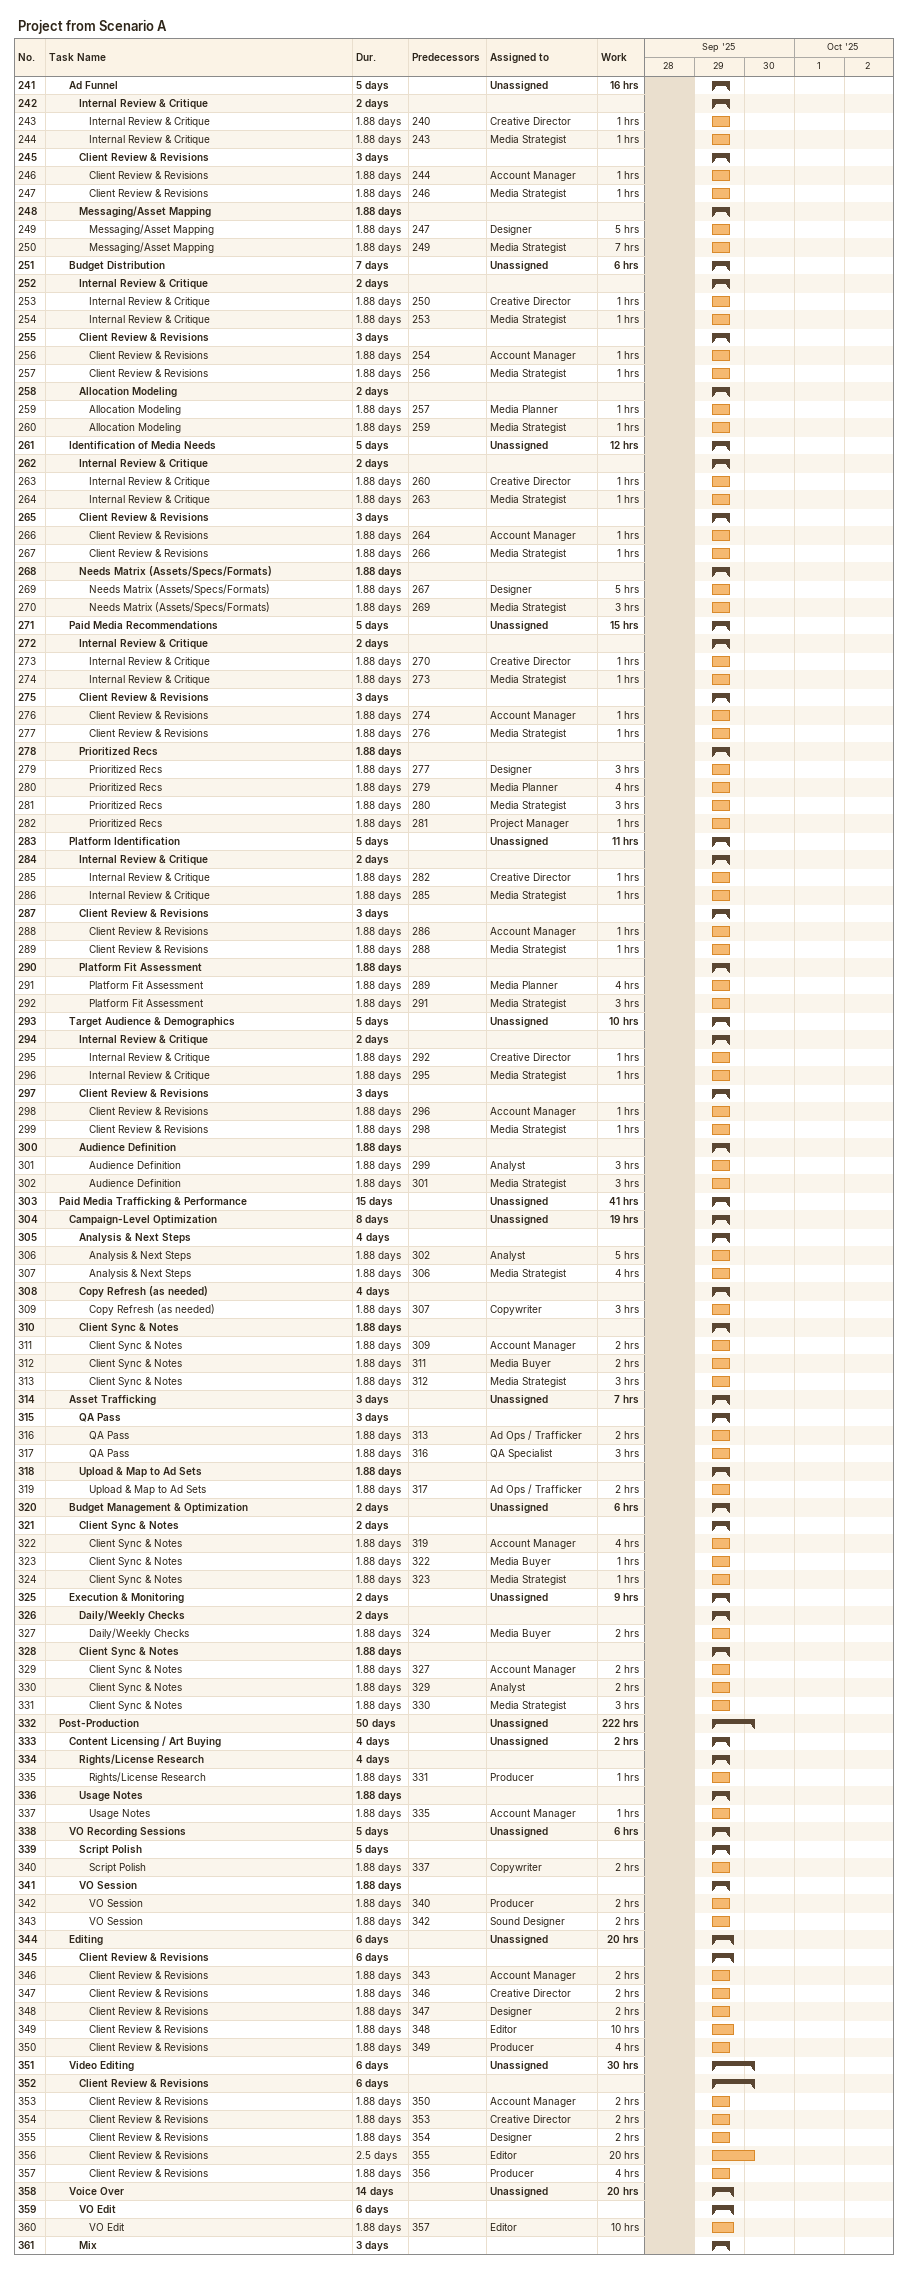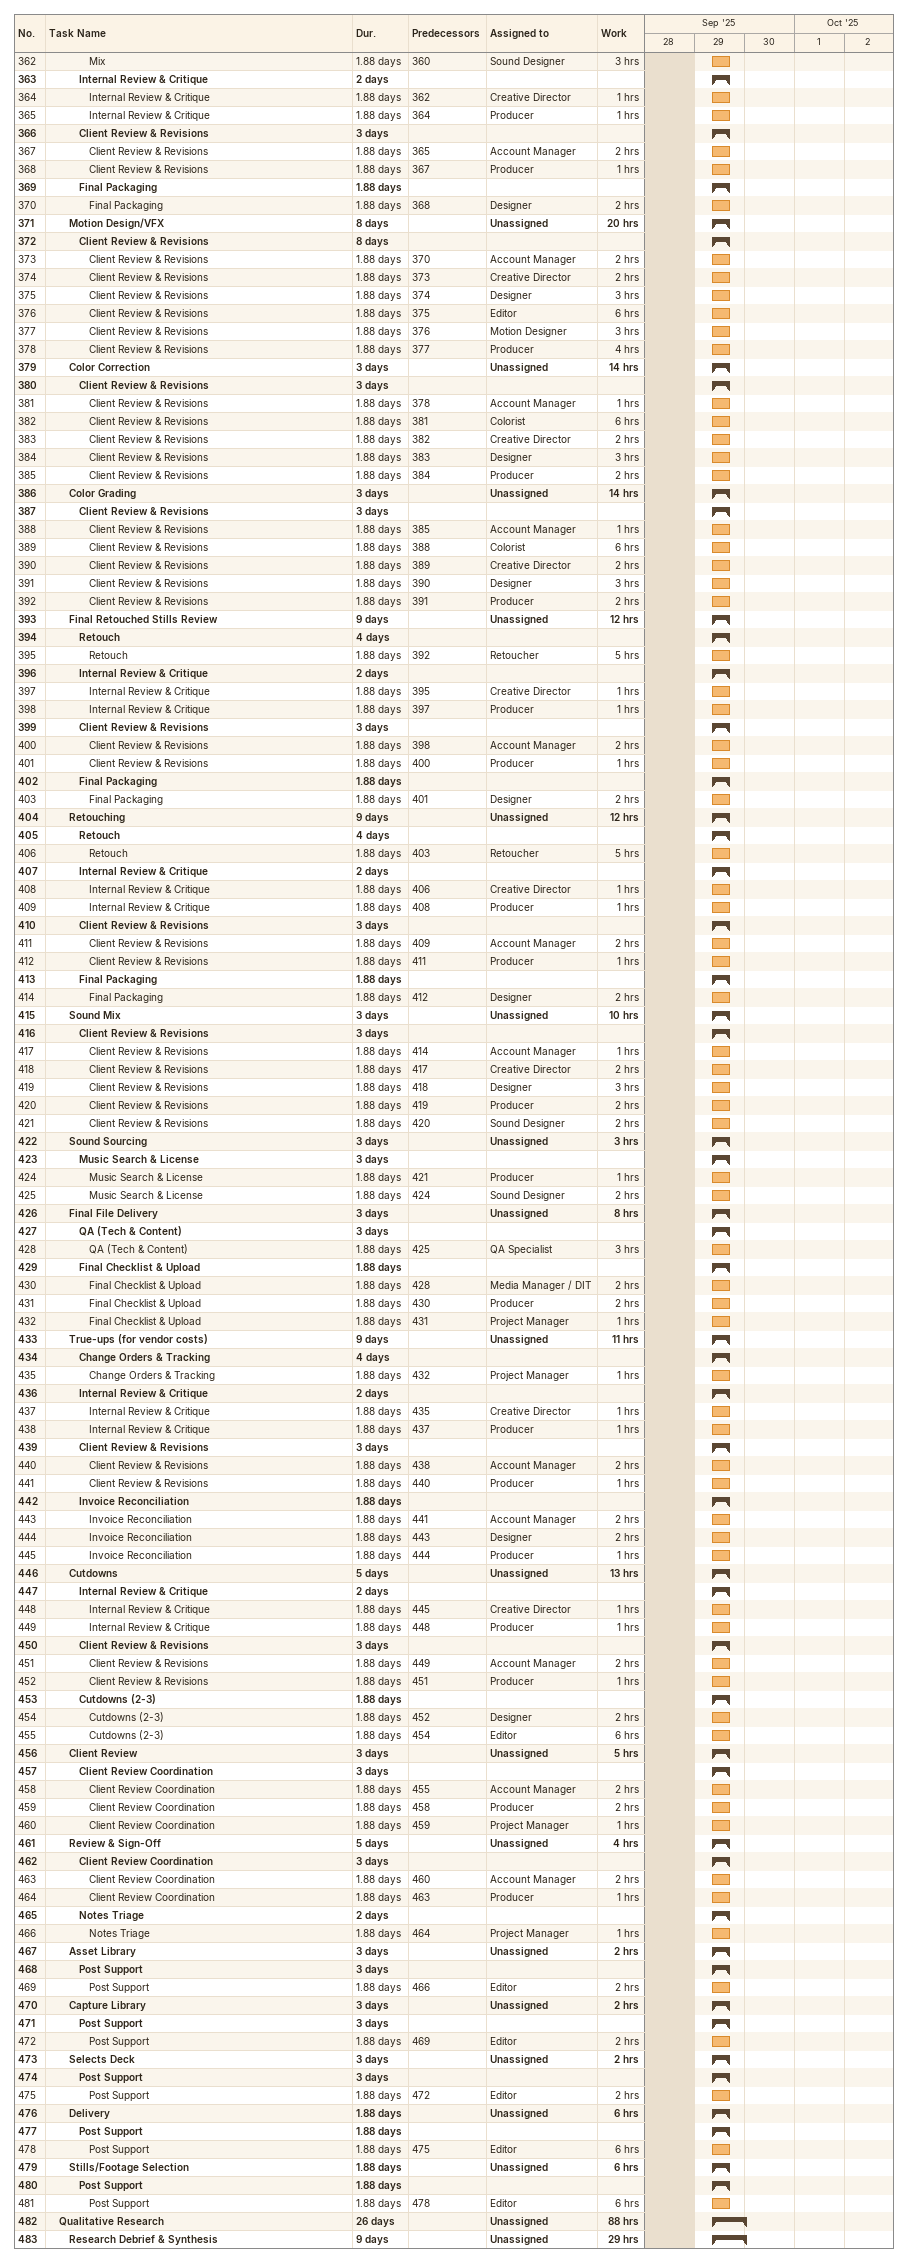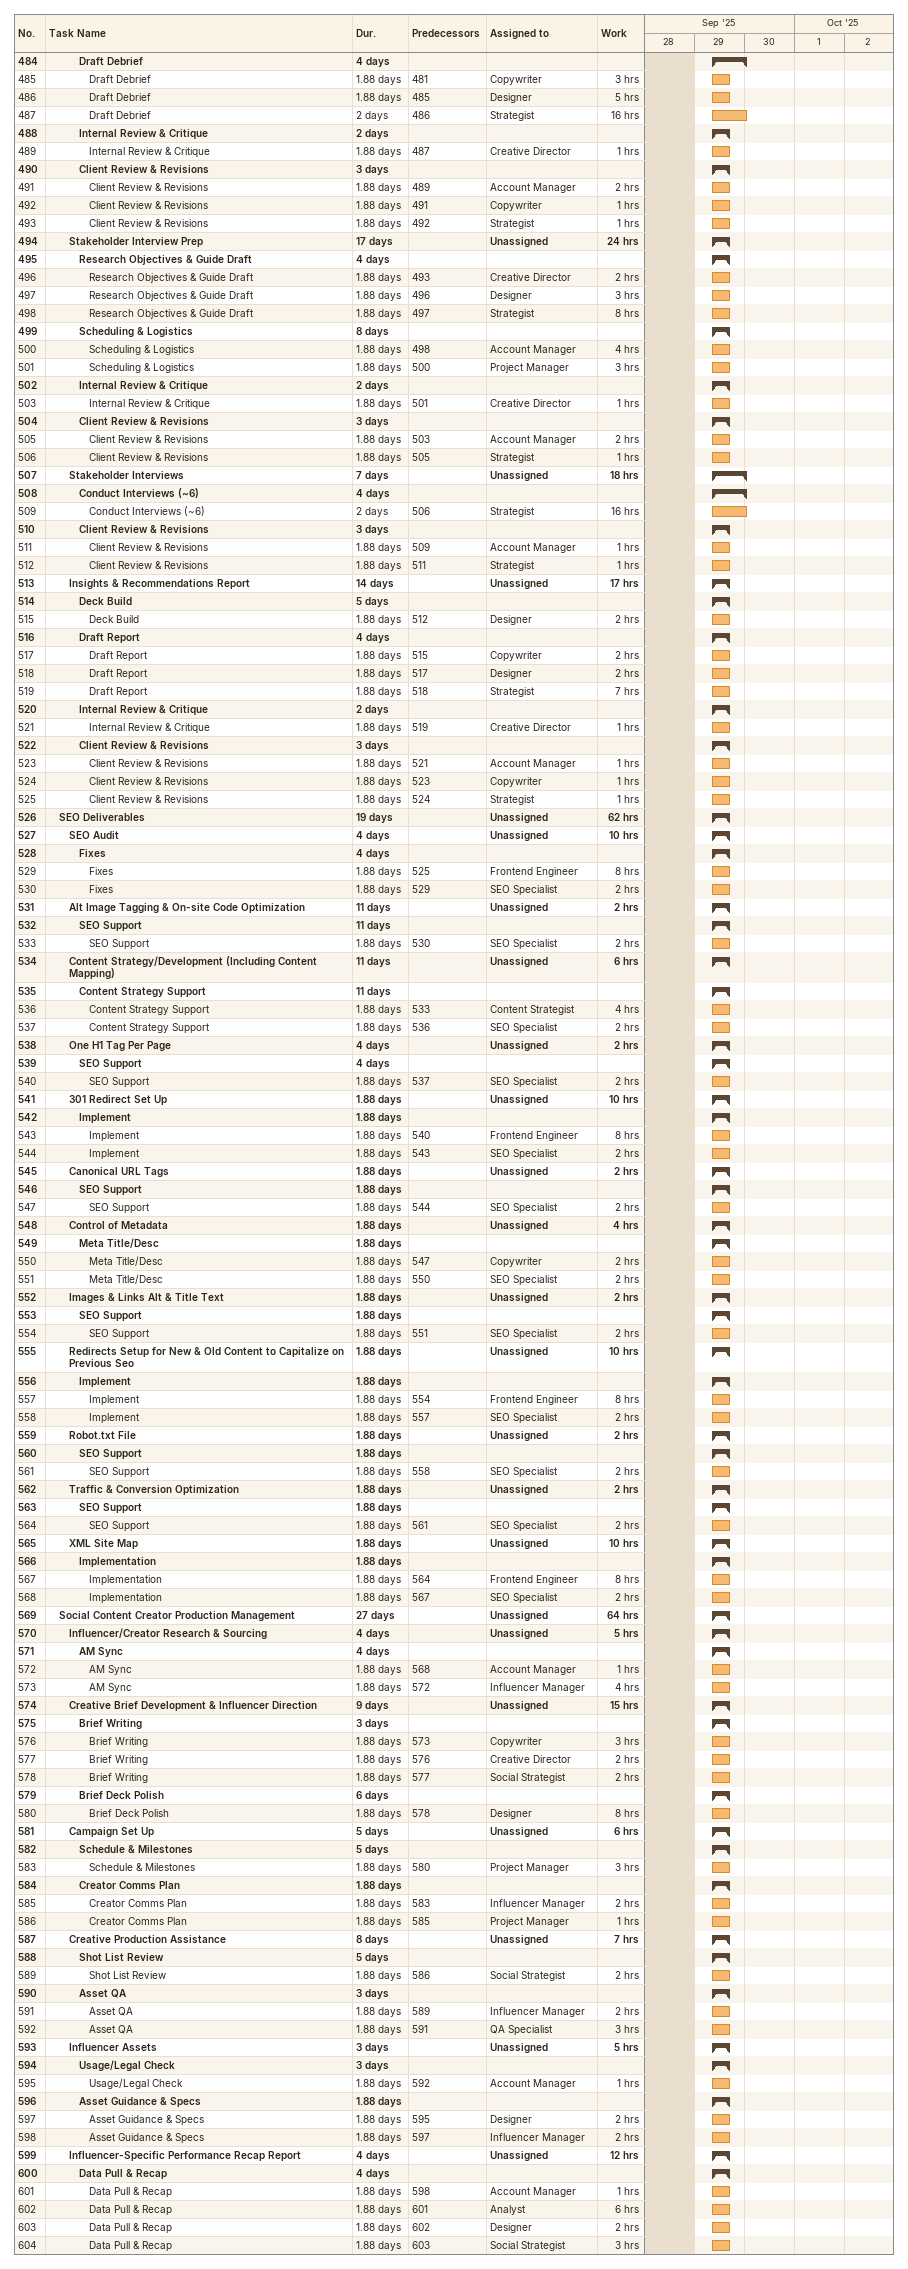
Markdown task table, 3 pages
Project from Scenario A

| ID | Level | Task | Duration | Start | Finish | Predecessors | Resources | Work (h) |
|---|---|---|---|---|---|---|---|---|
| 241 | 3 | **Ad Funnel** | 5d | 2025-09-29 | 2025-09-29 |  | Unassigned | 16 |
| 242 | 4 | **Internal Review & Critique** | 2d | 2025-09-29 | 2025-09-29 |  |  |  |
| 243 | 5 | Internal Review & Critique | 1.88d | 2025-09-29 | 2025-09-29 | 240 | Creative Director | 1 |
| 244 | 5 | Internal Review & Critique | 1.88d | 2025-09-29 | 2025-09-29 | 243 | Media Strategist | 1 |
| 245 | 4 | **Client Review & Revisions** | 3d | 2025-09-29 | 2025-09-29 |  |  |  |
| 246 | 5 | Client Review & Revisions | 1.88d | 2025-09-29 | 2025-09-29 | 244 | Account Manager | 1 |
| 247 | 5 | Client Review & Revisions | 1.88d | 2025-09-29 | 2025-09-29 | 246 | Media Strategist | 1 |
| 248 | 4 | **Messaging/Asset Mapping** | 1.88d | 2025-09-29 | 2025-09-29 |  |  |  |
| 249 | 5 | Messaging/Asset Mapping | 1.88d | 2025-09-29 | 2025-09-29 | 247 | Designer | 5 |
| 250 | 5 | Messaging/Asset Mapping | 1.88d | 2025-09-29 | 2025-09-29 | 249 | Media Strategist | 7 |
| 251 | 3 | **Budget Distribution** | 7d | 2025-09-29 | 2025-09-29 |  | Unassigned | 6 |
| 252 | 4 | **Internal Review & Critique** | 2d | 2025-09-29 | 2025-09-29 |  |  |  |
| 253 | 5 | Internal Review & Critique | 1.88d | 2025-09-29 | 2025-09-29 | 250 | Creative Director | 1 |
| 254 | 5 | Internal Review & Critique | 1.88d | 2025-09-29 | 2025-09-29 | 253 | Media Strategist | 1 |
| 255 | 4 | **Client Review & Revisions** | 3d | 2025-09-29 | 2025-09-29 |  |  |  |
| 256 | 5 | Client Review & Revisions | 1.88d | 2025-09-29 | 2025-09-29 | 254 | Account Manager | 1 |
| 257 | 5 | Client Review & Revisions | 1.88d | 2025-09-29 | 2025-09-29 | 256 | Media Strategist | 1 |
| 258 | 4 | **Allocation Modeling** | 2d | 2025-09-29 | 2025-09-29 |  |  |  |
| 259 | 5 | Allocation Modeling | 1.88d | 2025-09-29 | 2025-09-29 | 257 | Media Planner | 1 |
| 260 | 5 | Allocation Modeling | 1.88d | 2025-09-29 | 2025-09-29 | 259 | Media Strategist | 1 |
| 261 | 3 | **Identification of Media Needs** | 5d | 2025-09-29 | 2025-09-29 |  | Unassigned | 12 |
| 262 | 4 | **Internal Review & Critique** | 2d | 2025-09-29 | 2025-09-29 |  |  |  |
| 263 | 5 | Internal Review & Critique | 1.88d | 2025-09-29 | 2025-09-29 | 260 | Creative Director | 1 |
| 264 | 5 | Internal Review & Critique | 1.88d | 2025-09-29 | 2025-09-29 | 263 | Media Strategist | 1 |
| 265 | 4 | **Client Review & Revisions** | 3d | 2025-09-29 | 2025-09-29 |  |  |  |
| 266 | 5 | Client Review & Revisions | 1.88d | 2025-09-29 | 2025-09-29 | 264 | Account Manager | 1 |
| 267 | 5 | Client Review & Revisions | 1.88d | 2025-09-29 | 2025-09-29 | 266 | Media Strategist | 1 |
| 268 | 4 | **Needs Matrix (Assets/Specs/Formats)** | 1.88d | 2025-09-29 | 2025-09-29 |  |  |  |
| 269 | 5 | Needs Matrix (Assets/Specs/Formats) | 1.88d | 2025-09-29 | 2025-09-29 | 267 | Designer | 5 |
| 270 | 5 | Needs Matrix (Assets/Specs/Formats) | 1.88d | 2025-09-29 | 2025-09-29 | 269 | Media Strategist | 3 |
| 271 | 3 | **Paid Media Recommendations** | 5d | 2025-09-29 | 2025-09-29 |  | Unassigned | 15 |
| 272 | 4 | **Internal Review & Critique** | 2d | 2025-09-29 | 2025-09-29 |  |  |  |
| 273 | 5 | Internal Review & Critique | 1.88d | 2025-09-29 | 2025-09-29 | 270 | Creative Director | 1 |
| 274 | 5 | Internal Review & Critique | 1.88d | 2025-09-29 | 2025-09-29 | 273 | Media Strategist | 1 |
| 275 | 4 | **Client Review & Revisions** | 3d | 2025-09-29 | 2025-09-29 |  |  |  |
| 276 | 5 | Client Review & Revisions | 1.88d | 2025-09-29 | 2025-09-29 | 274 | Account Manager | 1 |
| 277 | 5 | Client Review & Revisions | 1.88d | 2025-09-29 | 2025-09-29 | 276 | Media Strategist | 1 |
| 278 | 4 | **Prioritized Recs** | 1.88d | 2025-09-29 | 2025-09-29 |  |  |  |
| 279 | 5 | Prioritized Recs | 1.88d | 2025-09-29 | 2025-09-29 | 277 | Designer | 3 |
| 280 | 5 | Prioritized Recs | 1.88d | 2025-09-29 | 2025-09-29 | 279 | Media Planner | 4 |
| 281 | 5 | Prioritized Recs | 1.88d | 2025-09-29 | 2025-09-29 | 280 | Media Strategist | 3 |
| 282 | 5 | Prioritized Recs | 1.88d | 2025-09-29 | 2025-09-29 | 281 | Project Manager | 1 |
| 283 | 3 | **Platform Identification** | 5d | 2025-09-29 | 2025-09-29 |  | Unassigned | 11 |
| 284 | 4 | **Internal Review & Critique** | 2d | 2025-09-29 | 2025-09-29 |  |  |  |
| 285 | 5 | Internal Review & Critique | 1.88d | 2025-09-29 | 2025-09-29 | 282 | Creative Director | 1 |
| 286 | 5 | Internal Review & Critique | 1.88d | 2025-09-29 | 2025-09-29 | 285 | Media Strategist | 1 |
| 287 | 4 | **Client Review & Revisions** | 3d | 2025-09-29 | 2025-09-29 |  |  |  |
| 288 | 5 | Client Review & Revisions | 1.88d | 2025-09-29 | 2025-09-29 | 286 | Account Manager | 1 |
| 289 | 5 | Client Review & Revisions | 1.88d | 2025-09-29 | 2025-09-29 | 288 | Media Strategist | 1 |
| 290 | 4 | **Platform Fit Assessment** | 1.88d | 2025-09-29 | 2025-09-29 |  |  |  |
| 291 | 5 | Platform Fit Assessment | 1.88d | 2025-09-29 | 2025-09-29 | 289 | Media Planner | 4 |
| 292 | 5 | Platform Fit Assessment | 1.88d | 2025-09-29 | 2025-09-29 | 291 | Media Strategist | 3 |
| 293 | 3 | **Target Audience & Demographics** | 5d | 2025-09-29 | 2025-09-29 |  | Unassigned | 10 |
| 294 | 4 | **Internal Review & Critique** | 2d | 2025-09-29 | 2025-09-29 |  |  |  |
| 295 | 5 | Internal Review & Critique | 1.88d | 2025-09-29 | 2025-09-29 | 292 | Creative Director | 1 |
| 296 | 5 | Internal Review & Critique | 1.88d | 2025-09-29 | 2025-09-29 | 295 | Media Strategist | 1 |
| 297 | 4 | **Client Review & Revisions** | 3d | 2025-09-29 | 2025-09-29 |  |  |  |
| 298 | 5 | Client Review & Revisions | 1.88d | 2025-09-29 | 2025-09-29 | 296 | Account Manager | 1 |
| 299 | 5 | Client Review & Revisions | 1.88d | 2025-09-29 | 2025-09-29 | 298 | Media Strategist | 1 |
| 300 | 4 | **Audience Definition** | 1.88d | 2025-09-29 | 2025-09-29 |  |  |  |
| 301 | 5 | Audience Definition | 1.88d | 2025-09-29 | 2025-09-29 | 299 | Analyst | 3 |
| 302 | 5 | Audience Definition | 1.88d | 2025-09-29 | 2025-09-29 | 301 | Media Strategist | 3 |
| 303 | 2 | **Paid Media Trafficking & Performance** | 15d | 2025-09-29 | 2025-09-29 |  | Unassigned | 41 |
| 304 | 3 | **Campaign-Level Optimization** | 8d | 2025-09-29 | 2025-09-29 |  | Unassigned | 19 |
| 305 | 4 | **Analysis & Next Steps** | 4d | 2025-09-29 | 2025-09-29 |  |  |  |
| 306 | 5 | Analysis & Next Steps | 1.88d | 2025-09-29 | 2025-09-29 | 302 | Analyst | 5 |
| 307 | 5 | Analysis & Next Steps | 1.88d | 2025-09-29 | 2025-09-29 | 306 | Media Strategist | 4 |
| 308 | 4 | **Copy Refresh (as needed)** | 4d | 2025-09-29 | 2025-09-29 |  |  |  |
| 309 | 5 | Copy Refresh (as needed) | 1.88d | 2025-09-29 | 2025-09-29 | 307 | Copywriter | 3 |
| 310 | 4 | **Client Sync & Notes** | 1.88d | 2025-09-29 | 2025-09-29 |  |  |  |
| 311 | 5 | Client Sync & Notes | 1.88d | 2025-09-29 | 2025-09-29 | 309 | Account Manager | 2 |
| 312 | 5 | Client Sync & Notes | 1.88d | 2025-09-29 | 2025-09-29 | 311 | Media Buyer | 2 |
| 313 | 5 | Client Sync & Notes | 1.88d | 2025-09-29 | 2025-09-29 | 312 | Media Strategist | 3 |
| 314 | 3 | **Asset Trafficking** | 3d | 2025-09-29 | 2025-09-29 |  | Unassigned | 7 |
| 315 | 4 | **QA Pass** | 3d | 2025-09-29 | 2025-09-29 |  |  |  |
| 316 | 5 | QA Pass | 1.88d | 2025-09-29 | 2025-09-29 | 313 | Ad Ops / Trafficker | 2 |
| 317 | 5 | QA Pass | 1.88d | 2025-09-29 | 2025-09-29 | 316 | QA Specialist | 3 |
| 318 | 4 | **Upload & Map to Ad Sets** | 1.88d | 2025-09-29 | 2025-09-29 |  |  |  |
| 319 | 5 | Upload & Map to Ad Sets | 1.88d | 2025-09-29 | 2025-09-29 | 317 | Ad Ops / Trafficker | 2 |
| 320 | 3 | **Budget Management & Optimization** | 2d | 2025-09-29 | 2025-09-29 |  | Unassigned | 6 |
| 321 | 4 | **Client Sync & Notes** | 2d | 2025-09-29 | 2025-09-29 |  |  |  |
| 322 | 5 | Client Sync & Notes | 1.88d | 2025-09-29 | 2025-09-29 | 319 | Account Manager | 4 |
| 323 | 5 | Client Sync & Notes | 1.88d | 2025-09-29 | 2025-09-29 | 322 | Media Buyer | 1 |
| 324 | 5 | Client Sync & Notes | 1.88d | 2025-09-29 | 2025-09-29 | 323 | Media Strategist | 1 |
| 325 | 3 | **Execution & Monitoring** | 2d | 2025-09-29 | 2025-09-29 |  | Unassigned | 9 |
| 326 | 4 | **Daily/Weekly Checks** | 2d | 2025-09-29 | 2025-09-29 |  |  |  |
| 327 | 5 | Daily/Weekly Checks | 1.88d | 2025-09-29 | 2025-09-29 | 324 | Media Buyer | 2 |
| 328 | 4 | **Client Sync & Notes** | 1.88d | 2025-09-29 | 2025-09-29 |  |  |  |
| 329 | 5 | Client Sync & Notes | 1.88d | 2025-09-29 | 2025-09-29 | 327 | Account Manager | 2 |
| 330 | 5 | Client Sync & Notes | 1.88d | 2025-09-29 | 2025-09-29 | 329 | Analyst | 2 |
| 331 | 5 | Client Sync & Notes | 1.88d | 2025-09-29 | 2025-09-29 | 330 | Media Strategist | 3 |
| 332 | 2 | **Post-Production** | 50d | 2025-09-29 | 2025-09-30 |  | Unassigned | 222 |
| 333 | 3 | **Content Licensing / Art Buying** | 4d | 2025-09-29 | 2025-09-29 |  | Unassigned | 2 |
| 334 | 4 | **Rights/License Research** | 4d | 2025-09-29 | 2025-09-29 |  |  |  |
| 335 | 5 | Rights/License Research | 1.88d | 2025-09-29 | 2025-09-29 | 331 | Producer | 1 |
| 336 | 4 | **Usage Notes** | 1.88d | 2025-09-29 | 2025-09-29 |  |  |  |
| 337 | 5 | Usage Notes | 1.88d | 2025-09-29 | 2025-09-29 | 335 | Account Manager | 1 |
| 338 | 3 | **VO Recording Sessions** | 5d | 2025-09-29 | 2025-09-29 |  | Unassigned | 6 |
| 339 | 4 | **Script Polish** | 5d | 2025-09-29 | 2025-09-29 |  |  |  |
| 340 | 5 | Script Polish | 1.88d | 2025-09-29 | 2025-09-29 | 337 | Copywriter | 2 |
| 341 | 4 | **VO Session** | 1.88d | 2025-09-29 | 2025-09-29 |  |  |  |
| 342 | 5 | VO Session | 1.88d | 2025-09-29 | 2025-09-29 | 340 | Producer | 2 |
| 343 | 5 | VO Session | 1.88d | 2025-09-29 | 2025-09-29 | 342 | Sound Designer | 2 |
| 344 | 3 | **Editing** | 6d | 2025-09-29 | 2025-09-29 |  | Unassigned | 20 |
| 345 | 4 | **Client Review & Revisions** | 6d | 2025-09-29 | 2025-09-29 |  |  |  |
| 346 | 5 | Client Review & Revisions | 1.88d | 2025-09-29 | 2025-09-29 | 343 | Account Manager | 2 |
| 347 | 5 | Client Review & Revisions | 1.88d | 2025-09-29 | 2025-09-29 | 346 | Creative Director | 2 |
| 348 | 5 | Client Review & Revisions | 1.88d | 2025-09-29 | 2025-09-29 | 347 | Designer | 2 |
| 349 | 5 | Client Review & Revisions | 1.88d | 2025-09-29 | 2025-09-29 | 348 | Editor | 10 |
| 350 | 5 | Client Review & Revisions | 1.88d | 2025-09-29 | 2025-09-29 | 349 | Producer | 4 |
| 351 | 3 | **Video Editing** | 6d | 2025-09-29 | 2025-09-30 |  | Unassigned | 30 |
| 352 | 4 | **Client Review & Revisions** | 6d | 2025-09-29 | 2025-09-30 |  |  |  |
| 353 | 5 | Client Review & Revisions | 1.88d | 2025-09-29 | 2025-09-29 | 350 | Account Manager | 2 |
| 354 | 5 | Client Review & Revisions | 1.88d | 2025-09-29 | 2025-09-29 | 353 | Creative Director | 2 |
| 355 | 5 | Client Review & Revisions | 1.88d | 2025-09-29 | 2025-09-29 | 354 | Designer | 2 |
| 356 | 5 | Client Review & Revisions | 2.5d | 2025-09-29 | 2025-09-30 | 355 | Editor | 20 |
| 357 | 5 | Client Review & Revisions | 1.88d | 2025-09-29 | 2025-09-29 | 356 | Producer | 4 |
| 358 | 3 | **Voice Over** | 14d | 2025-09-29 | 2025-09-29 |  | Unassigned | 20 |
| 359 | 4 | **VO Edit** | 6d | 2025-09-29 | 2025-09-29 |  |  |  |
| 360 | 5 | VO Edit | 1.88d | 2025-09-29 | 2025-09-29 | 357 | Editor | 10 |
| 361 | 4 | **Mix** | 3d | 2025-09-29 | 2025-09-29 |  |  |  |
| 362 | 5 | Mix | 1.88d | 2025-09-29 | 2025-09-29 | 360 | Sound Designer | 3 |
| 363 | 4 | **Internal Review & Critique** | 2d | 2025-09-29 | 2025-09-29 |  |  |  |
| 364 | 5 | Internal Review & Critique | 1.88d | 2025-09-29 | 2025-09-29 | 362 | Creative Director | 1 |
| 365 | 5 | Internal Review & Critique | 1.88d | 2025-09-29 | 2025-09-29 | 364 | Producer | 1 |
| 366 | 4 | **Client Review & Revisions** | 3d | 2025-09-29 | 2025-09-29 |  |  |  |
| 367 | 5 | Client Review & Revisions | 1.88d | 2025-09-29 | 2025-09-29 | 365 | Account Manager | 2 |
| 368 | 5 | Client Review & Revisions | 1.88d | 2025-09-29 | 2025-09-29 | 367 | Producer | 1 |
| 369 | 4 | **Final Packaging** | 1.88d | 2025-09-29 | 2025-09-29 |  |  |  |
| 370 | 5 | Final Packaging | 1.88d | 2025-09-29 | 2025-09-29 | 368 | Designer | 2 |
| 371 | 3 | **Motion Design/VFX** | 8d | 2025-09-29 | 2025-09-29 |  | Unassigned | 20 |
| 372 | 4 | **Client Review & Revisions** | 8d | 2025-09-29 | 2025-09-29 |  |  |  |
| 373 | 5 | Client Review & Revisions | 1.88d | 2025-09-29 | 2025-09-29 | 370 | Account Manager | 2 |
| 374 | 5 | Client Review & Revisions | 1.88d | 2025-09-29 | 2025-09-29 | 373 | Creative Director | 2 |
| 375 | 5 | Client Review & Revisions | 1.88d | 2025-09-29 | 2025-09-29 | 374 | Designer | 3 |
| 376 | 5 | Client Review & Revisions | 1.88d | 2025-09-29 | 2025-09-29 | 375 | Editor | 6 |
| 377 | 5 | Client Review & Revisions | 1.88d | 2025-09-29 | 2025-09-29 | 376 | Motion Designer | 3 |
| 378 | 5 | Client Review & Revisions | 1.88d | 2025-09-29 | 2025-09-29 | 377 | Producer | 4 |
| 379 | 3 | **Color Correction** | 3d | 2025-09-29 | 2025-09-29 |  | Unassigned | 14 |
| 380 | 4 | **Client Review & Revisions** | 3d | 2025-09-29 | 2025-09-29 |  |  |  |
| 381 | 5 | Client Review & Revisions | 1.88d | 2025-09-29 | 2025-09-29 | 378 | Account Manager | 1 |
| 382 | 5 | Client Review & Revisions | 1.88d | 2025-09-29 | 2025-09-29 | 381 | Colorist | 6 |
| 383 | 5 | Client Review & Revisions | 1.88d | 2025-09-29 | 2025-09-29 | 382 | Creative Director | 2 |
| 384 | 5 | Client Review & Revisions | 1.88d | 2025-09-29 | 2025-09-29 | 383 | Designer | 3 |
| 385 | 5 | Client Review & Revisions | 1.88d | 2025-09-29 | 2025-09-29 | 384 | Producer | 2 |
| 386 | 3 | **Color Grading** | 3d | 2025-09-29 | 2025-09-29 |  | Unassigned | 14 |
| 387 | 4 | **Client Review & Revisions** | 3d | 2025-09-29 | 2025-09-29 |  |  |  |
| 388 | 5 | Client Review & Revisions | 1.88d | 2025-09-29 | 2025-09-29 | 385 | Account Manager | 1 |
| 389 | 5 | Client Review & Revisions | 1.88d | 2025-09-29 | 2025-09-29 | 388 | Colorist | 6 |
| 390 | 5 | Client Review & Revisions | 1.88d | 2025-09-29 | 2025-09-29 | 389 | Creative Director | 2 |
| 391 | 5 | Client Review & Revisions | 1.88d | 2025-09-29 | 2025-09-29 | 390 | Designer | 3 |
| 392 | 5 | Client Review & Revisions | 1.88d | 2025-09-29 | 2025-09-29 | 391 | Producer | 2 |
| 393 | 3 | **Final Retouched Stills Review** | 9d | 2025-09-29 | 2025-09-29 |  | Unassigned | 12 |
| 394 | 4 | **Retouch** | 4d | 2025-09-29 | 2025-09-29 |  |  |  |
| 395 | 5 | Retouch | 1.88d | 2025-09-29 | 2025-09-29 | 392 | Retoucher | 5 |
| 396 | 4 | **Internal Review & Critique** | 2d | 2025-09-29 | 2025-09-29 |  |  |  |
| 397 | 5 | Internal Review & Critique | 1.88d | 2025-09-29 | 2025-09-29 | 395 | Creative Director | 1 |
| 398 | 5 | Internal Review & Critique | 1.88d | 2025-09-29 | 2025-09-29 | 397 | Producer | 1 |
| 399 | 4 | **Client Review & Revisions** | 3d | 2025-09-29 | 2025-09-29 |  |  |  |
| 400 | 5 | Client Review & Revisions | 1.88d | 2025-09-29 | 2025-09-29 | 398 | Account Manager | 2 |
| 401 | 5 | Client Review & Revisions | 1.88d | 2025-09-29 | 2025-09-29 | 400 | Producer | 1 |
| 402 | 4 | **Final Packaging** | 1.88d | 2025-09-29 | 2025-09-29 |  |  |  |
| 403 | 5 | Final Packaging | 1.88d | 2025-09-29 | 2025-09-29 | 401 | Designer | 2 |
| 404 | 3 | **Retouching** | 9d | 2025-09-29 | 2025-09-29 |  | Unassigned | 12 |
| 405 | 4 | **Retouch** | 4d | 2025-09-29 | 2025-09-29 |  |  |  |
| 406 | 5 | Retouch | 1.88d | 2025-09-29 | 2025-09-29 | 403 | Retoucher | 5 |
| 407 | 4 | **Internal Review & Critique** | 2d | 2025-09-29 | 2025-09-29 |  |  |  |
| 408 | 5 | Internal Review & Critique | 1.88d | 2025-09-29 | 2025-09-29 | 406 | Creative Director | 1 |
| 409 | 5 | Internal Review & Critique | 1.88d | 2025-09-29 | 2025-09-29 | 408 | Producer | 1 |
| 410 | 4 | **Client Review & Revisions** | 3d | 2025-09-29 | 2025-09-29 |  |  |  |
| 411 | 5 | Client Review & Revisions | 1.88d | 2025-09-29 | 2025-09-29 | 409 | Account Manager | 2 |
| 412 | 5 | Client Review & Revisions | 1.88d | 2025-09-29 | 2025-09-29 | 411 | Producer | 1 |
| 413 | 4 | **Final Packaging** | 1.88d | 2025-09-29 | 2025-09-29 |  |  |  |
| 414 | 5 | Final Packaging | 1.88d | 2025-09-29 | 2025-09-29 | 412 | Designer | 2 |
| 415 | 3 | **Sound Mix** | 3d | 2025-09-29 | 2025-09-29 |  | Unassigned | 10 |
| 416 | 4 | **Client Review & Revisions** | 3d | 2025-09-29 | 2025-09-29 |  |  |  |
| 417 | 5 | Client Review & Revisions | 1.88d | 2025-09-29 | 2025-09-29 | 414 | Account Manager | 1 |
| 418 | 5 | Client Review & Revisions | 1.88d | 2025-09-29 | 2025-09-29 | 417 | Creative Director | 2 |
| 419 | 5 | Client Review & Revisions | 1.88d | 2025-09-29 | 2025-09-29 | 418 | Designer | 3 |
| 420 | 5 | Client Review & Revisions | 1.88d | 2025-09-29 | 2025-09-29 | 419 | Producer | 2 |
| 421 | 5 | Client Review & Revisions | 1.88d | 2025-09-29 | 2025-09-29 | 420 | Sound Designer | 2 |
| 422 | 3 | **Sound Sourcing** | 3d | 2025-09-29 | 2025-09-29 |  | Unassigned | 3 |
| 423 | 4 | **Music Search & License** | 3d | 2025-09-29 | 2025-09-29 |  |  |  |
| 424 | 5 | Music Search & License | 1.88d | 2025-09-29 | 2025-09-29 | 421 | Producer | 1 |
| 425 | 5 | Music Search & License | 1.88d | 2025-09-29 | 2025-09-29 | 424 | Sound Designer | 2 |
| 426 | 3 | **Final File Delivery** | 3d | 2025-09-29 | 2025-09-29 |  | Unassigned | 8 |
| 427 | 4 | **QA (Tech & Content)** | 3d | 2025-09-29 | 2025-09-29 |  |  |  |
| 428 | 5 | QA (Tech & Content) | 1.88d | 2025-09-29 | 2025-09-29 | 425 | QA Specialist | 3 |
| 429 | 4 | **Final Checklist & Upload** | 1.88d | 2025-09-29 | 2025-09-29 |  |  |  |
| 430 | 5 | Final Checklist & Upload | 1.88d | 2025-09-29 | 2025-09-29 | 428 | Media Manager / DIT | 2 |
| 431 | 5 | Final Checklist & Upload | 1.88d | 2025-09-29 | 2025-09-29 | 430 | Producer | 2 |
| 432 | 5 | Final Checklist & Upload | 1.88d | 2025-09-29 | 2025-09-29 | 431 | Project Manager | 1 |
| 433 | 3 | **True-ups (for vendor costs)** | 9d | 2025-09-29 | 2025-09-29 |  | Unassigned | 11 |
| 434 | 4 | **Change Orders & Tracking** | 4d | 2025-09-29 | 2025-09-29 |  |  |  |
| 435 | 5 | Change Orders & Tracking | 1.88d | 2025-09-29 | 2025-09-29 | 432 | Project Manager | 1 |
| 436 | 4 | **Internal Review & Critique** | 2d | 2025-09-29 | 2025-09-29 |  |  |  |
| 437 | 5 | Internal Review & Critique | 1.88d | 2025-09-29 | 2025-09-29 | 435 | Creative Director | 1 |
| 438 | 5 | Internal Review & Critique | 1.88d | 2025-09-29 | 2025-09-29 | 437 | Producer | 1 |
| 439 | 4 | **Client Review & Revisions** | 3d | 2025-09-29 | 2025-09-29 |  |  |  |
| 440 | 5 | Client Review & Revisions | 1.88d | 2025-09-29 | 2025-09-29 | 438 | Account Manager | 2 |
| 441 | 5 | Client Review & Revisions | 1.88d | 2025-09-29 | 2025-09-29 | 440 | Producer | 1 |
| 442 | 4 | **Invoice Reconciliation** | 1.88d | 2025-09-29 | 2025-09-29 |  |  |  |
| 443 | 5 | Invoice Reconciliation | 1.88d | 2025-09-29 | 2025-09-29 | 441 | Account Manager | 2 |
| 444 | 5 | Invoice Reconciliation | 1.88d | 2025-09-29 | 2025-09-29 | 443 | Designer | 2 |
| 445 | 5 | Invoice Reconciliation | 1.88d | 2025-09-29 | 2025-09-29 | 444 | Producer | 1 |
| 446 | 3 | **Cutdowns** | 5d | 2025-09-29 | 2025-09-29 |  | Unassigned | 13 |
| 447 | 4 | **Internal Review & Critique** | 2d | 2025-09-29 | 2025-09-29 |  |  |  |
| 448 | 5 | Internal Review & Critique | 1.88d | 2025-09-29 | 2025-09-29 | 445 | Creative Director | 1 |
| 449 | 5 | Internal Review & Critique | 1.88d | 2025-09-29 | 2025-09-29 | 448 | Producer | 1 |
| 450 | 4 | **Client Review & Revisions** | 3d | 2025-09-29 | 2025-09-29 |  |  |  |
| 451 | 5 | Client Review & Revisions | 1.88d | 2025-09-29 | 2025-09-29 | 449 | Account Manager | 2 |
| 452 | 5 | Client Review & Revisions | 1.88d | 2025-09-29 | 2025-09-29 | 451 | Producer | 1 |
| 453 | 4 | **Cutdowns (2-3)** | 1.88d | 2025-09-29 | 2025-09-29 |  |  |  |
| 454 | 5 | Cutdowns (2-3) | 1.88d | 2025-09-29 | 2025-09-29 | 452 | Designer | 2 |
| 455 | 5 | Cutdowns (2-3) | 1.88d | 2025-09-29 | 2025-09-29 | 454 | Editor | 6 |
| 456 | 3 | **Client Review** | 3d | 2025-09-29 | 2025-09-29 |  | Unassigned | 5 |
| 457 | 4 | **Client Review Coordination** | 3d | 2025-09-29 | 2025-09-29 |  |  |  |
| 458 | 5 | Client Review Coordination | 1.88d | 2025-09-29 | 2025-09-29 | 455 | Account Manager | 2 |
| 459 | 5 | Client Review Coordination | 1.88d | 2025-09-29 | 2025-09-29 | 458 | Producer | 2 |
| 460 | 5 | Client Review Coordination | 1.88d | 2025-09-29 | 2025-09-29 | 459 | Project Manager | 1 |
| 461 | 3 | **Review & Sign-Off** | 5d | 2025-09-29 | 2025-09-29 |  | Unassigned | 4 |
| 462 | 4 | **Client Review Coordination** | 3d | 2025-09-29 | 2025-09-29 |  |  |  |
| 463 | 5 | Client Review Coordination | 1.88d | 2025-09-29 | 2025-09-29 | 460 | Account Manager | 2 |
| 464 | 5 | Client Review Coordination | 1.88d | 2025-09-29 | 2025-09-29 | 463 | Producer | 1 |
| 465 | 4 | **Notes Triage** | 2d | 2025-09-29 | 2025-09-29 |  |  |  |
| 466 | 5 | Notes Triage | 1.88d | 2025-09-29 | 2025-09-29 | 464 | Project Manager | 1 |
| 467 | 3 | **Asset Library** | 3d | 2025-09-29 | 2025-09-29 |  | Unassigned | 2 |
| 468 | 4 | **Post Support** | 3d | 2025-09-29 | 2025-09-29 |  |  |  |
| 469 | 5 | Post Support | 1.88d | 2025-09-29 | 2025-09-29 | 466 | Editor | 2 |
| 470 | 3 | **Capture Library** | 3d | 2025-09-29 | 2025-09-29 |  | Unassigned | 2 |
| 471 | 4 | **Post Support** | 3d | 2025-09-29 | 2025-09-29 |  |  |  |
| 472 | 5 | Post Support | 1.88d | 2025-09-29 | 2025-09-29 | 469 | Editor | 2 |
| 473 | 3 | **Selects Deck** | 3d | 2025-09-29 | 2025-09-29 |  | Unassigned | 2 |
| 474 | 4 | **Post Support** | 3d | 2025-09-29 | 2025-09-29 |  |  |  |
| 475 | 5 | Post Support | 1.88d | 2025-09-29 | 2025-09-29 | 472 | Editor | 2 |
| 476 | 3 | **Delivery** | 1.88d | 2025-09-29 | 2025-09-29 |  | Unassigned | 6 |
| 477 | 4 | **Post Support** | 1.88d | 2025-09-29 | 2025-09-29 |  |  |  |
| 478 | 5 | Post Support | 1.88d | 2025-09-29 | 2025-09-29 | 475 | Editor | 6 |
| 479 | 3 | **Stills/Footage Selection** | 1.88d | 2025-09-29 | 2025-09-29 |  | Unassigned | 6 |
| 480 | 4 | **Post Support** | 1.88d | 2025-09-29 | 2025-09-29 |  |  |  |
| 481 | 5 | Post Support | 1.88d | 2025-09-29 | 2025-09-29 | 478 | Editor | 6 |
| 482 | 2 | **Qualitative Research** | 26d | 2025-09-29 | 2025-09-30 |  | Unassigned | 88 |
| 483 | 3 | **Research Debrief & Synthesis** | 9d | 2025-09-29 | 2025-09-30 |  | Unassigned | 29 |
| 484 | 4 | **Draft Debrief** | 4d | 2025-09-29 | 2025-09-30 |  |  |  |
| 485 | 5 | Draft Debrief | 1.88d | 2025-09-29 | 2025-09-29 | 481 | Copywriter | 3 |
| 486 | 5 | Draft Debrief | 1.88d | 2025-09-29 | 2025-09-29 | 485 | Designer | 5 |
| 487 | 5 | Draft Debrief | 2d | 2025-09-29 | 2025-09-30 | 486 | Strategist | 16 |
| 488 | 4 | **Internal Review & Critique** | 2d | 2025-09-29 | 2025-09-29 |  |  |  |
| 489 | 5 | Internal Review & Critique | 1.88d | 2025-09-29 | 2025-09-29 | 487 | Creative Director | 1 |
| 490 | 4 | **Client Review & Revisions** | 3d | 2025-09-29 | 2025-09-29 |  |  |  |
| 491 | 5 | Client Review & Revisions | 1.88d | 2025-09-29 | 2025-09-29 | 489 | Account Manager | 2 |
| 492 | 5 | Client Review & Revisions | 1.88d | 2025-09-29 | 2025-09-29 | 491 | Copywriter | 1 |
| 493 | 5 | Client Review & Revisions | 1.88d | 2025-09-29 | 2025-09-29 | 492 | Strategist | 1 |
| 494 | 3 | **Stakeholder Interview Prep** | 17d | 2025-09-29 | 2025-09-29 |  | Unassigned | 24 |
| 495 | 4 | **Research Objectives & Guide Draft** | 4d | 2025-09-29 | 2025-09-29 |  |  |  |
| 496 | 5 | Research Objectives & Guide Draft | 1.88d | 2025-09-29 | 2025-09-29 | 493 | Creative Director | 2 |
| 497 | 5 | Research Objectives & Guide Draft | 1.88d | 2025-09-29 | 2025-09-29 | 496 | Designer | 3 |
| 498 | 5 | Research Objectives & Guide Draft | 1.88d | 2025-09-29 | 2025-09-29 | 497 | Strategist | 8 |
| 499 | 4 | **Scheduling & Logistics** | 8d | 2025-09-29 | 2025-09-29 |  |  |  |
| 500 | 5 | Scheduling & Logistics | 1.88d | 2025-09-29 | 2025-09-29 | 498 | Account Manager | 4 |
| 501 | 5 | Scheduling & Logistics | 1.88d | 2025-09-29 | 2025-09-29 | 500 | Project Manager | 3 |
| 502 | 4 | **Internal Review & Critique** | 2d | 2025-09-29 | 2025-09-29 |  |  |  |
| 503 | 5 | Internal Review & Critique | 1.88d | 2025-09-29 | 2025-09-29 | 501 | Creative Director | 1 |
| 504 | 4 | **Client Review & Revisions** | 3d | 2025-09-29 | 2025-09-29 |  |  |  |
| 505 | 5 | Client Review & Revisions | 1.88d | 2025-09-29 | 2025-09-29 | 503 | Account Manager | 2 |
| 506 | 5 | Client Review & Revisions | 1.88d | 2025-09-29 | 2025-09-29 | 505 | Strategist | 1 |
| 507 | 3 | **Stakeholder Interviews** | 7d | 2025-09-29 | 2025-09-30 |  | Unassigned | 18 |
| 508 | 4 | **Conduct Interviews (~6)** | 4d | 2025-09-29 | 2025-09-30 |  |  |  |
| 509 | 5 | Conduct Interviews (~6) | 2d | 2025-09-29 | 2025-09-30 | 506 | Strategist | 16 |
| 510 | 4 | **Client Review & Revisions** | 3d | 2025-09-29 | 2025-09-29 |  |  |  |
| 511 | 5 | Client Review & Revisions | 1.88d | 2025-09-29 | 2025-09-29 | 509 | Account Manager | 1 |
| 512 | 5 | Client Review & Revisions | 1.88d | 2025-09-29 | 2025-09-29 | 511 | Strategist | 1 |
| 513 | 3 | **Insights & Recommendations Report** | 14d | 2025-09-29 | 2025-09-29 |  | Unassigned | 17 |
| 514 | 4 | **Deck Build** | 5d | 2025-09-29 | 2025-09-29 |  |  |  |
| 515 | 5 | Deck Build | 1.88d | 2025-09-29 | 2025-09-29 | 512 | Designer | 2 |
| 516 | 4 | **Draft Report** | 4d | 2025-09-29 | 2025-09-29 |  |  |  |
| 517 | 5 | Draft Report | 1.88d | 2025-09-29 | 2025-09-29 | 515 | Copywriter | 2 |
| 518 | 5 | Draft Report | 1.88d | 2025-09-29 | 2025-09-29 | 517 | Designer | 2 |
| 519 | 5 | Draft Report | 1.88d | 2025-09-29 | 2025-09-29 | 518 | Strategist | 7 |
| 520 | 4 | **Internal Review & Critique** | 2d | 2025-09-29 | 2025-09-29 |  |  |  |
| 521 | 5 | Internal Review & Critique | 1.88d | 2025-09-29 | 2025-09-29 | 519 | Creative Director | 1 |
| 522 | 4 | **Client Review & Revisions** | 3d | 2025-09-29 | 2025-09-29 |  |  |  |
| 523 | 5 | Client Review & Revisions | 1.88d | 2025-09-29 | 2025-09-29 | 521 | Account Manager | 1 |
| 524 | 5 | Client Review & Revisions | 1.88d | 2025-09-29 | 2025-09-29 | 523 | Copywriter | 1 |
| 525 | 5 | Client Review & Revisions | 1.88d | 2025-09-29 | 2025-09-29 | 524 | Strategist | 1 |
| 526 | 2 | **SEO Deliverables** | 19d | 2025-09-29 | 2025-09-29 |  | Unassigned | 62 |
| 527 | 3 | **SEO Audit** | 4d | 2025-09-29 | 2025-09-29 |  | Unassigned | 10 |
| 528 | 4 | **Fixes** | 4d | 2025-09-29 | 2025-09-29 |  |  |  |
| 529 | 5 | Fixes | 1.88d | 2025-09-29 | 2025-09-29 | 525 | Frontend Engineer | 8 |
| 530 | 5 | Fixes | 1.88d | 2025-09-29 | 2025-09-29 | 529 | SEO Specialist | 2 |
| 531 | 3 | **Alt Image Tagging & On-site Code Optimization** | 11d | 2025-09-29 | 2025-09-29 |  | Unassigned | 2 |
| 532 | 4 | **SEO Support** | 11d | 2025-09-29 | 2025-09-29 |  |  |  |
| 533 | 5 | SEO Support | 1.88d | 2025-09-29 | 2025-09-29 | 530 | SEO Specialist | 2 |
| 534 | 3 | **Content Strategy/Development (Including Content Mapping)** | 11d | 2025-09-29 | 2025-09-29 |  | Unassigned | 6 |
| 535 | 4 | **Content Strategy Support** | 11d | 2025-09-29 | 2025-09-29 |  |  |  |
| 536 | 5 | Content Strategy Support | 1.88d | 2025-09-29 | 2025-09-29 | 533 | Content Strategist | 4 |
| 537 | 5 | Content Strategy Support | 1.88d | 2025-09-29 | 2025-09-29 | 536 | SEO Specialist | 2 |
| 538 | 3 | **One H1 Tag Per Page** | 4d | 2025-09-29 | 2025-09-29 |  | Unassigned | 2 |
| 539 | 4 | **SEO Support** | 4d | 2025-09-29 | 2025-09-29 |  |  |  |
| 540 | 5 | SEO Support | 1.88d | 2025-09-29 | 2025-09-29 | 537 | SEO Specialist | 2 |
| 541 | 3 | **301 Redirect Set Up** | 1.88d | 2025-09-29 | 2025-09-29 |  | Unassigned | 10 |
| 542 | 4 | **Implement** | 1.88d | 2025-09-29 | 2025-09-29 |  |  |  |
| 543 | 5 | Implement | 1.88d | 2025-09-29 | 2025-09-29 | 540 | Frontend Engineer | 8 |
| 544 | 5 | Implement | 1.88d | 2025-09-29 | 2025-09-29 | 543 | SEO Specialist | 2 |
| 545 | 3 | **Canonical URL Tags** | 1.88d | 2025-09-29 | 2025-09-29 |  | Unassigned | 2 |
| 546 | 4 | **SEO Support** | 1.88d | 2025-09-29 | 2025-09-29 |  |  |  |
| 547 | 5 | SEO Support | 1.88d | 2025-09-29 | 2025-09-29 | 544 | SEO Specialist | 2 |
| 548 | 3 | **Control of Metadata** | 1.88d | 2025-09-29 | 2025-09-29 |  | Unassigned | 4 |
| 549 | 4 | **Meta Title/Desc** | 1.88d | 2025-09-29 | 2025-09-29 |  |  |  |
| 550 | 5 | Meta Title/Desc | 1.88d | 2025-09-29 | 2025-09-29 | 547 | Copywriter | 2 |
| 551 | 5 | Meta Title/Desc | 1.88d | 2025-09-29 | 2025-09-29 | 550 | SEO Specialist | 2 |
| 552 | 3 | **Images & Links Alt & Title Text** | 1.88d | 2025-09-29 | 2025-09-29 |  | Unassigned | 2 |
| 553 | 4 | **SEO Support** | 1.88d | 2025-09-29 | 2025-09-29 |  |  |  |
| 554 | 5 | SEO Support | 1.88d | 2025-09-29 | 2025-09-29 | 551 | SEO Specialist | 2 |
| 555 | 3 | **Redirects Setup for New & Old Content to Capitalize on Previous Seo** | 1.88d | 2025-09-29 | 2025-09-29 |  | Unassigned | 10 |
| 556 | 4 | **Implement** | 1.88d | 2025-09-29 | 2025-09-29 |  |  |  |
| 557 | 5 | Implement | 1.88d | 2025-09-29 | 2025-09-29 | 554 | Frontend Engineer | 8 |
| 558 | 5 | Implement | 1.88d | 2025-09-29 | 2025-09-29 | 557 | SEO Specialist | 2 |
| 559 | 3 | **Robot.txt File** | 1.88d | 2025-09-29 | 2025-09-29 |  | Unassigned | 2 |
| 560 | 4 | **SEO Support** | 1.88d | 2025-09-29 | 2025-09-29 |  |  |  |
| 561 | 5 | SEO Support | 1.88d | 2025-09-29 | 2025-09-29 | 558 | SEO Specialist | 2 |
| 562 | 3 | **Traffic & Conversion Optimization** | 1.88d | 2025-09-29 | 2025-09-29 |  | Unassigned | 2 |
| 563 | 4 | **SEO Support** | 1.88d | 2025-09-29 | 2025-09-29 |  |  |  |
| 564 | 5 | SEO Support | 1.88d | 2025-09-29 | 2025-09-29 | 561 | SEO Specialist | 2 |
| 565 | 3 | **XML Site Map** | 1.88d | 2025-09-29 | 2025-09-29 |  | Unassigned | 10 |
| 566 | 4 | **Implementation** | 1.88d | 2025-09-29 | 2025-09-29 |  |  |  |
| 567 | 5 | Implementation | 1.88d | 2025-09-29 | 2025-09-29 | 564 | Frontend Engineer | 8 |
| 568 | 5 | Implementation | 1.88d | 2025-09-29 | 2025-09-29 | 567 | SEO Specialist | 2 |
| 569 | 2 | **Social Content Creator Production Management** | 27d | 2025-09-29 | 2025-09-29 |  | Unassigned | 64 |
| 570 | 3 | **Influencer/Creator Research & Sourcing** | 4d | 2025-09-29 | 2025-09-29 |  | Unassigned | 5 |
| 571 | 4 | **AM Sync** | 4d | 2025-09-29 | 2025-09-29 |  |  |  |
| 572 | 5 | AM Sync | 1.88d | 2025-09-29 | 2025-09-29 | 568 | Account Manager | 1 |
| 573 | 5 | AM Sync | 1.88d | 2025-09-29 | 2025-09-29 | 572 | Influencer Manager | 4 |
| 574 | 3 | **Creative Brief Development & Influencer Direction** | 9d | 2025-09-29 | 2025-09-29 |  | Unassigned | 15 |
| 575 | 4 | **Brief Writing** | 3d | 2025-09-29 | 2025-09-29 |  |  |  |
| 576 | 5 | Brief Writing | 1.88d | 2025-09-29 | 2025-09-29 | 573 | Copywriter | 3 |
| 577 | 5 | Brief Writing | 1.88d | 2025-09-29 | 2025-09-29 | 576 | Creative Director | 2 |
| 578 | 5 | Brief Writing | 1.88d | 2025-09-29 | 2025-09-29 | 577 | Social Strategist | 2 |
| 579 | 4 | **Brief Deck Polish** | 6d | 2025-09-29 | 2025-09-29 |  |  |  |
| 580 | 5 | Brief Deck Polish | 1.88d | 2025-09-29 | 2025-09-29 | 578 | Designer | 8 |
| 581 | 3 | **Campaign Set Up** | 5d | 2025-09-29 | 2025-09-29 |  | Unassigned | 6 |
| 582 | 4 | **Schedule & Milestones** | 5d | 2025-09-29 | 2025-09-29 |  |  |  |
| 583 | 5 | Schedule & Milestones | 1.88d | 2025-09-29 | 2025-09-29 | 580 | Project Manager | 3 |
| 584 | 4 | **Creator Comms Plan** | 1.88d | 2025-09-29 | 2025-09-29 |  |  |  |
| 585 | 5 | Creator Comms Plan | 1.88d | 2025-09-29 | 2025-09-29 | 583 | Influencer Manager | 2 |
| 586 | 5 | Creator Comms Plan | 1.88d | 2025-09-29 | 2025-09-29 | 585 | Project Manager | 1 |
| 587 | 3 | **Creative Production Assistance** | 8d | 2025-09-29 | 2025-09-29 |  | Unassigned | 7 |
| 588 | 4 | **Shot List Review** | 5d | 2025-09-29 | 2025-09-29 |  |  |  |
| 589 | 5 | Shot List Review | 1.88d | 2025-09-29 | 2025-09-29 | 586 | Social Strategist | 2 |
| 590 | 4 | **Asset QA** | 3d | 2025-09-29 | 2025-09-29 |  |  |  |
| 591 | 5 | Asset QA | 1.88d | 2025-09-29 | 2025-09-29 | 589 | Influencer Manager | 2 |
| 592 | 5 | Asset QA | 1.88d | 2025-09-29 | 2025-09-29 | 591 | QA Specialist | 3 |
| 593 | 3 | **Influencer Assets** | 3d | 2025-09-29 | 2025-09-29 |  | Unassigned | 5 |
| 594 | 4 | **Usage/Legal Check** | 3d | 2025-09-29 | 2025-09-29 |  |  |  |
| 595 | 5 | Usage/Legal Check | 1.88d | 2025-09-29 | 2025-09-29 | 592 | Account Manager | 1 |
| 596 | 4 | **Asset Guidance & Specs** | 1.88d | 2025-09-29 | 2025-09-29 |  |  |  |
| 597 | 5 | Asset Guidance & Specs | 1.88d | 2025-09-29 | 2025-09-29 | 595 | Designer | 2 |
| 598 | 5 | Asset Guidance & Specs | 1.88d | 2025-09-29 | 2025-09-29 | 597 | Influencer Manager | 2 |
| 599 | 3 | **Influencer-Specific Performance Recap Report** | 4d | 2025-09-29 | 2025-09-29 |  | Unassigned | 12 |
| 600 | 4 | **Data Pull & Recap** | 4d | 2025-09-29 | 2025-09-29 |  |  |  |
| 601 | 5 | Data Pull & Recap | 1.88d | 2025-09-29 | 2025-09-29 | 598 | Account Manager | 1 |
| 602 | 5 | Data Pull & Recap | 1.88d | 2025-09-29 | 2025-09-29 | 601 | Analyst | 6 |
| 603 | 5 | Data Pull & Recap | 1.88d | 2025-09-29 | 2025-09-29 | 602 | Designer | 2 |
| 604 | 5 | Data Pull & Recap | 1.88d | 2025-09-29 | 2025-09-29 | 603 | Social Strategist | 3 |
